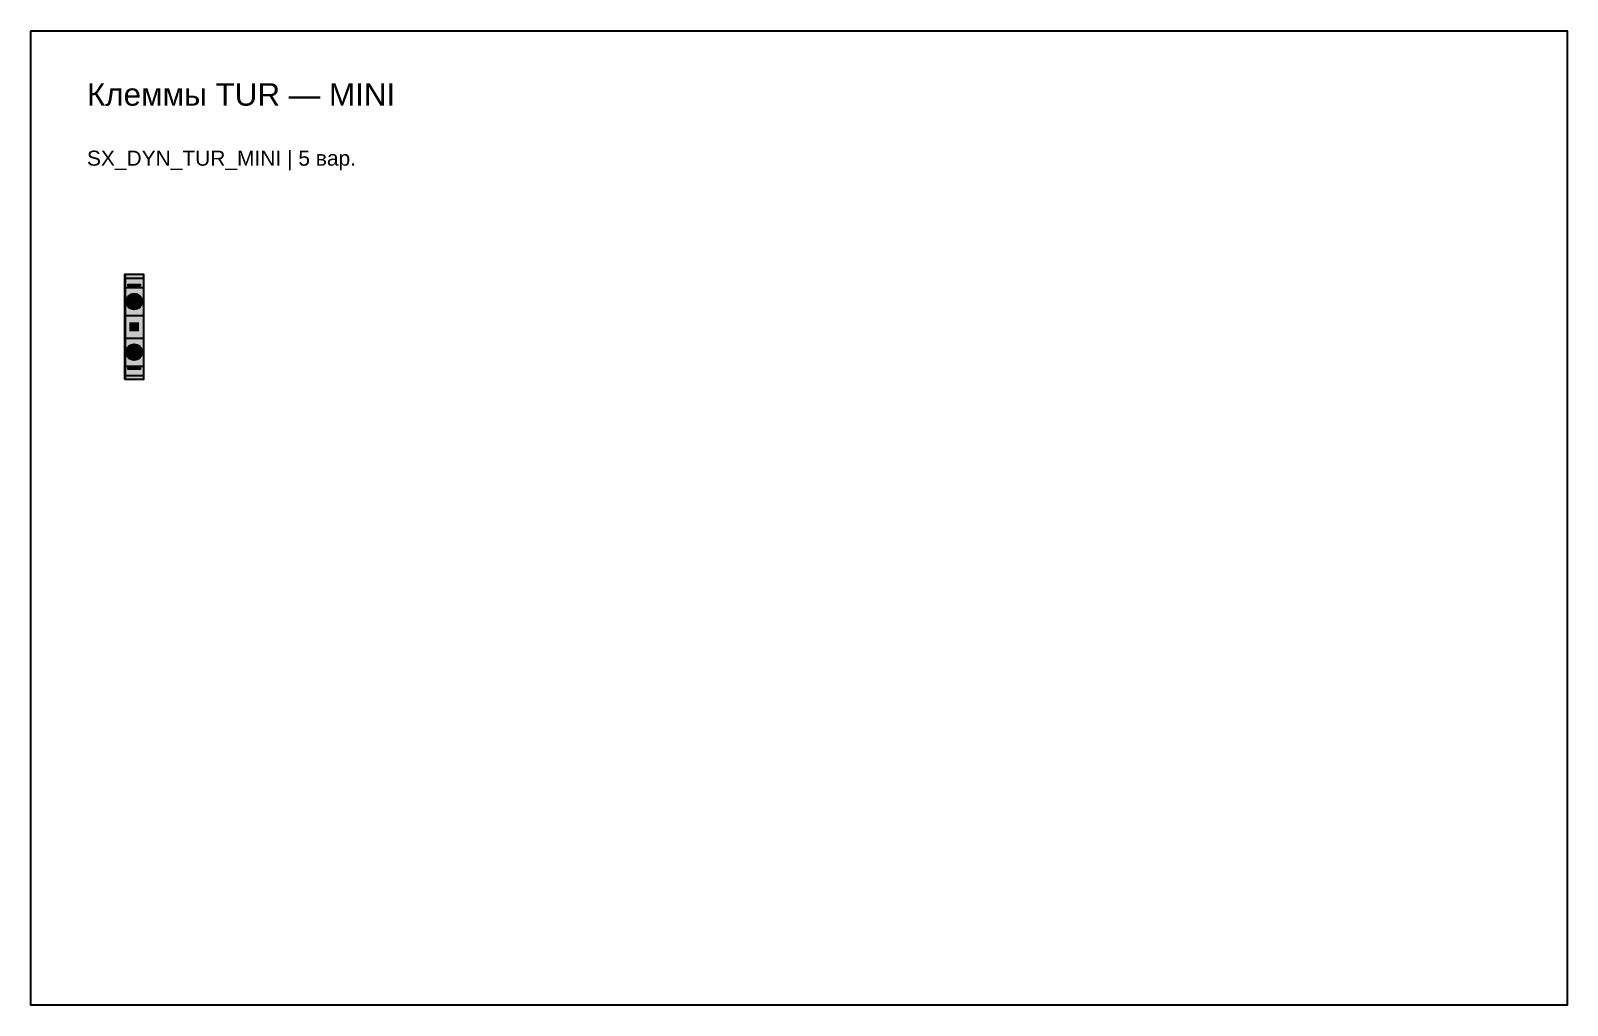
# Model space of a CAD drawing. Header units: millimetres. Extents: x 27500 to 33280, y -10980 to 420.
# Drawn here: x 28360 to 28770, y -520 to -260 of the extents above; entities that cross this region are included whole.
import ezdxf

# ---------------------------------------------------------------- set-up
doc = ezdxf.new("R2010")
doc.units = ezdxf.units.MM
doc.styles.get("Standard").update_dxf_attribs({"font": 'arial.ttf'})
doc.styles.add('SX_DYNAMIC_ARIAL', font='arial.ttf')

# ---------------------------------------------------------------- blocks, each defined once
blk = doc.blocks.new('SX_DYN_TUR_MINI_G001')
at = {"true_color": 0x676663}
for points in [[(0, 13), (5.2, 13), (5.2, 14), (0, 14)], [(0, -14), (5.2, -14), (5.2, -13), (0, -13)]]:
    blk.add_hatch(color=251, dxfattribs=at).paths.add_polyline_path(points)
at = {"true_color": 0x797874}
for points in [[(0, 10.5), (5.2, 10.5), (5.2, 13), (0, 13)], [(0, -13), (5.2, -13), (5.2, -10.5), (0, -10.5)]]:
    blk.add_hatch(color=8, dxfattribs=at).paths.add_polyline_path(points)
at = {"true_color": 0x989692}
for points in [[(0, 3), (5.2, 3), (5.2, 10.5), (0, 10.5)], [(0, -10.5), (5.2, -10.5), (5.2, -3), (0, -3)]]:
    blk.add_hatch(color=252, dxfattribs=at).paths.add_polyline_path(points)
at = {"true_color": 0x3f3f3d}
h = blk.add_hatch(color=250, dxfattribs=at)
edge = h.paths.add_edge_path()
edge.add_arc((2.6, 6.75), 2.1, 0, 360)
at = {"true_color": 0x444341}
for points in [[(1, 10.7), (4.2, 10.7, 0.414214), (4.5, 11), (4.5, 11.2, 0.414214), (4.2, 11.5), (1, 11.5, 0.414214), (0.7, 11.2), (0.7, 11, 0.414214)], [(1, -11.5), (4.2, -11.5, 0.414214), (4.5, -11.2), (4.5, -11, 0.414214), (4.2, -10.7), (1, -10.7, 0.414214), (0.7, -11), (0.7, -11.2, 0.414214)]]:
    blk.add_hatch(color=250, dxfattribs=at).paths.add_polyline_path(points)
at = {"true_color": 0xc4c6ca}
h = blk.add_hatch(color=9, dxfattribs=at)
edge = h.paths.add_edge_path()
edge.add_arc((2.6, 6.75), 1.72, 0, 360)
at = {"true_color": 0x5c5e62}
for points in [[(1.12, 6.47), (4.08, 6.47), (4.08, 7.03), (1.12, 7.03)], [(2.32, 5.83), (2.88, 5.83), (2.88, 7.67), (2.32, 7.67)], [(1.12, -7.03), (4.08, -7.03), (4.08, -6.47), (1.12, -6.47)], [(2.32, -7.67), (2.88, -7.67), (2.88, -5.83), (2.32, -5.83)]]:
    blk.add_hatch(color=251, dxfattribs=at).paths.add_polyline_path(points)
at = {"true_color": 0x858480}
blk.add_hatch(color=252, dxfattribs=at).paths.add_polyline_path([(0, -3), (5.2, -3), (5.2, 3), (0, 3)])
at = {"true_color": 0x343437}
blk.add_hatch(color=250, dxfattribs=at).paths.add_polyline_path([(1.3, -1.2), (3.9, -1.2), (3.9, 1.2), (1.3, 1.2)])
at = {"true_color": 0x3f3f3d}
h = blk.add_hatch(color=250, dxfattribs=at)
edge = h.paths.add_edge_path()
edge.add_arc((2.6, -6.75), 2.1, 0, 360)
at = {"true_color": 0xc4c6ca}
h = blk.add_hatch(color=9, dxfattribs=at)
edge = h.paths.add_edge_path()
edge.add_arc((2.6, -6.75), 1.72, 0, 360)
at = {"color": 251, "true_color": 0x5b5a57}
for p, q in [((0, 13), (5.2, 13)), ((0, 10.5), (5.2, 10.5)), ((0, 3), (5.2, 3)), ((0, -3), (5.2, -3)), ((0, -10.5), (5.2, -10.5)), ((0, -13), (5.2, -13))]:
    blk.add_line(p, q, dxfattribs=at)
at = {"color": 253, "true_color": 0xaaa8a3}
blk.add_line((0.25, -14), (0.25, 14), dxfattribs=at)
blk.add_lwpolyline([(0, -14), (5.2, -14), (5.2, 14), (0, 14)], close=True)
at = {"color": 251, "true_color": 0x535250}
for centre in [(2.6, 6.75), (2.6, -6.75)]:
    blk.add_circle(centre, 2.1, dxfattribs=at)
at = {"color": 8, "true_color": 0x797a7d}
for centre in [(2.6, 6.75), (2.6, -6.75)]:
    blk.add_circle(centre, 1.72, dxfattribs=at)
at = {"color": 253, "true_color": 0xa0a2a5}
for centre in [(2.6, 6.75), (2.6, -6.75)]:
    blk.add_circle(centre, 1.24, dxfattribs=at)
blk = doc.blocks.new('*U476')
blk.add_blockref('SX_DYN_TUR_MINI_G001', (0, 0))
at = {"flags": 1}
for tag in ['WIDTH_MM', 'SOURCE_BLOCK', 'MODEL', 'HEIGHT_MM']:
    blk.add_attdef(tag, (0, 0), '', height=1, dxfattribs=at)

msp = doc.modelspace()

# ---------------------------------------------------------------- linework, layer by layer
at = {"color": 8}
msp.add_lwpolyline([(28360, -260), (28770, -260), (28770, -520), (28360, -520)], close=True, dxfattribs=at)

# ---------------------------------------------------------------- block references
msp.add_blockref('*U476', (28385, -339))

# ---------------------------------------------------------------- texts
at = {"color": 7, "style": 'SX_DYNAMIC_ARIAL'}
for s, height, p in [('Клеммы TUR — MINI', 6, (28375, -280)), ('SX_DYN_TUR_MINI | 5 вар.', 4, (28375, -296))]:
    msp.add_text(s, height=height, dxfattribs=at).set_placement(p)

doc.saveas('drawing.dxf')
